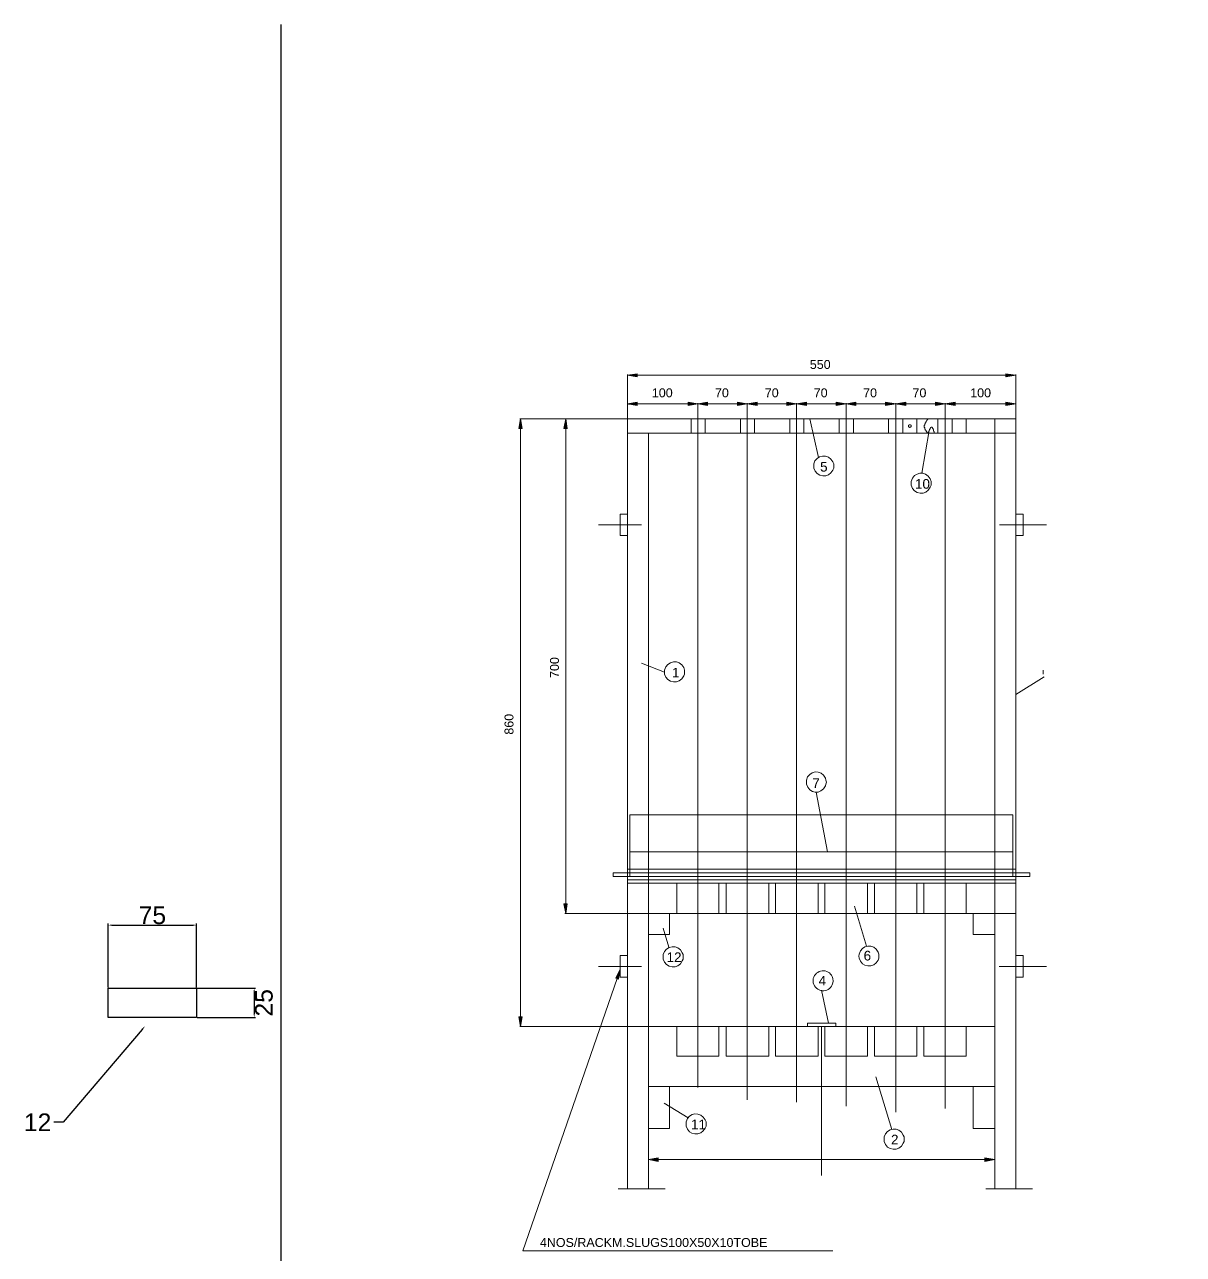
# Model space of a CAD drawing. Header units: millimetres. Extents: x -3009 to 55097, y -2803 to 5841.
# Drawn here: x 6428 to 7411, y 2276 to 3320 of the extents above; entities that cross this region are included whole.
import ezdxf
from ezdxf import colors
from ezdxf.entities.mleader import LeaderData, LeaderLine
from ezdxf.math import Vec2, Vec3

# ---------------------------------------------------------------- set-up
doc = ezdxf.new("R2010")
doc.units = ezdxf.units.MM
for name, color, linetype in [('DIM', 10, 'Continuous'), ('PDF2_Geometry', 7, 'Continuous'), ('PDF2_Solid Fills', 7, 'Continuous'), ('PDF2_Text', 7, 'Continuous')]:
    doc.layers.add(name, color=color, linetype=linetype)
doc.styles.add('PDF F1', font='arial.ttf')
doc.styles.get("Standard").update_dxf_attribs({"font": 'arial.ttf', "height": 15})
doc.dimstyles.new('DIM', dxfattribs={"dimtxt": 15, "dimasz": 3, "dimexe": 1.25, "dimexo": 0.625, "dimtad": 2, "dimtoh": 1, "dimdec": 0, "dimtxsty": 'Standard', "dimcen": 2.5, "dimclrd": 1, "dimclre": 4, "dimclrt": 1, "dimadec": 0, "dimazin": 0, "dimtfac": 1, "dimtdec": 0, "dimtmove": 0, "dimatfit": 3, "dimfxl": 1, "dimtfillclr": 4, "dimarcsym": 0})

# ---------------------------------------------------------------- blocks, each defined once
blk = doc.blocks.new('*D29')
at = {"layer": 'Defpoints', "color": 0, "transparency": 16777216}
for p in [(6573.634074821275, 2555.776317361813), (6498.634074821275, 2502.329379414601), (6573.634074821275, 2502.329379414601)]:
    blk.add_point(p, dxfattribs=at)
at = {"layer": 'DIM', "color": 4, "lineweight": -2, "transparency": 16777216}
for p, q in [((6498.634074821275, 2502.954379414601), (6498.634074821275, 2557.026317361813)), ((6573.634074821275, 2502.954379414601), (6573.634074821275, 2557.026317361813))]:
    blk.add_line(p, q, dxfattribs=at)
at = {"layer": 'DIM', "color": 1, "lineweight": -2, "transparency": 16777216}
blk.add_line((6501.634074821275, 2555.776317361813), (6570.634074821275, 2555.776317361813), dxfattribs=at)
at = {"layer": 'DIM', "color": 1, "transparency": 16777216}
for points in [[(6501.634074821275, 2556.276317361813), (6501.634074821275, 2555.276317361813), (6498.634074821275, 2555.776317361813)], [(6570.634074821275, 2556.276317361813), (6570.634074821275, 2555.276317361813), (6573.634074821275, 2555.776317361813)]]:
    blk.add_solid(points, dxfattribs=at)
at = {"layer": 'DIM', "color": 1, "transparency": 16777216, "insert": (6536.134074821275, 2564.029216406834), "char_height": 15, "attachment_point": 5}
blk.add_mtext('75', dxfattribs=at)
blk = doc.blocks.new('*D30')
at = {"layer": 'Defpoints', "color": 0, "transparency": 16777216}
for p in [(6573.634074821279, 2502.329379414602), (6573.634074821279, 2477.329379414602), (6622.528530683525, 2477.329379414602)]:
    blk.add_point(p, dxfattribs=at)
at = {"layer": 'DIM', "color": 4, "lineweight": -2, "transparency": 16777216}
for p, q in [((6574.259074821279, 2502.329379414602), (6623.778530683525, 2502.329379414602)), ((6574.259074821279, 2477.329379414602), (6623.778530683525, 2477.329379414602))]:
    blk.add_line(p, q, dxfattribs=at)
at = {"layer": 'DIM', "color": 1, "lineweight": -2, "transparency": 16777216}
blk.add_line((6622.528530683525, 2499.329379414602), (6622.528530683525, 2480.329379414602), dxfattribs=at)
at = {"layer": 'DIM', "color": 1, "transparency": 16777216}
for points in [[(6622.028530683525, 2499.329379414602), (6623.028530683525, 2499.329379414602), (6622.528530683525, 2502.329379414602)], [(6622.028530683525, 2480.329379414602), (6623.028530683525, 2480.329379414602), (6622.528530683525, 2477.329379414602)]]:
    blk.add_solid(points, dxfattribs=at)
at = {"layer": 'DIM', "color": 1, "transparency": 16777216, "insert": (6630.812125499349, 2489.8293794146), "char_height": 15, "attachment_point": 5, "rotation": 90}
blk.add_mtext('25', dxfattribs=at)

msp = doc.modelspace()

# ---------------------------------------------------------------- hatches: boundary and pattern name
at = {"layer": 'PDF2_Solid Fills', "transparency": 33554559}
for points in [[(6946.804908808146, 3023.826021700141), (6943.899472268458, 3023.410988613992), (6943.069349025187, 3022.99591920996), (6939.333786648087, 3022.622353399864), (6939.333786648087, 3022.497834991264), (6940.994033134615, 3022.16577780775), (6943.484400270288, 3021.750744721601), (6947.219960053248, 3021.335672723428), (6947.635032051418, 3020.920603319388), (6947.635032051418, 3023.826021700141)], [(7264.742085037593, 3023.410988613992), (7261.421597252804, 3023.826021700141), (7260.591492168489, 3023.826021700141), (7260.591492168489, 3020.920603319388), (7266.817400928165, 3022.16577780775), (7268.477647414707, 3022.580847211782), (7265.157157035777, 3022.99591920996)], [(6940.163909891358, 2997.677173261029), (6943.899472268458, 2997.677173261029), (6945.97478815903, 2997.262103856989), (6947.635032051418, 2996.847031858812), (6947.635032051418, 2999.752450239564), (6946.804908808146, 2999.752450239564), (6945.559716160846, 2999.337419747557), (6943.069349025187, 2998.922347749387), (6940.163909891358, 2998.50727575121)], [(6993.706859081998, 2999.337419747557), (6991.631561350383, 2999.752450239564), (6990.801438107112, 2999.752450239564), (6990.801438107112, 2996.847031858812), (6993.706859081998, 2997.262103856989), (6996.197226217657, 2997.677173261029), (6999.517734755529, 2998.092206347177), (6996.6122956217, 2998.50727575121), (6996.197226217657, 2998.922347749387)], [(7003.668348377731, 2997.677173261029), (7007.403887407607, 2996.930048178157), (7007.403887407607, 2999.752450239564), (7006.98883616252, 2999.752450239564), (7006.573766758476, 2999.337419747557), (7003.253276379561, 2998.922347749387), (7001.177978647931, 2998.50727575121), (6999.932786000631, 2998.092206347177)], [(7032.722651515491, 2996.847031858812), (7035.21302124529, 2997.262103856989), (7036.873265137678, 2997.677173261029), (7041.023896918821, 2998.054477052745), (7041.023896918821, 2998.299735860823), (7040.608824920651, 2998.50727575121), (7037.288337135848, 2998.922347749387), (7034.797970000189, 2999.337419747557), (7033.552774758762, 2999.752450239564), (7032.722651515491, 2999.752450239564)], [(7048.910049570899, 2999.752450239564), (7048.494998325797, 2999.337419747557), (7046.004631190139, 2998.922347749387), (7041.854020162093, 2998.50727575121), (7041.023896918821, 2998.092206347177), (7044.344387297751, 2997.677173261029), (7047.249805678512, 2997.262103856989), (7048.910049570899, 2996.847031858812), (7049.740193567253, 2996.847031858812), (7049.740193567253, 2999.752450239564)], [(7077.549324810796, 2999.337419747557), (7075.474008920224, 2999.752450239564), (7074.643867518011, 2999.752450239564), (7074.643867518011, 2996.847031858812), (7075.889060165311, 2996.847031858812), (7077.134252812612, 2997.262103856989), (7080.454743191542, 2997.677173261029), (7082.530059082113, 2998.092206347177), (7080.869815189726, 2998.50727575121), (7080.039671193372, 2998.922347749387)], [(7090.001142330162, 2997.262103856989), (7091.661425134575, 2996.847031858812), (7091.661425134575, 2999.752450239564), (7090.831283732361, 2999.752450239564), (7090.416211734177, 2999.337419747557), (7087.095723949402, 2998.922347749387), (7085.02040805883, 2998.50727575121), (7083.775233570472, 2998.092206347177), (7087.925865351601, 2997.677173261029)], [(7118.640414975904, 2999.337419747557), (7117.395240487545, 2999.752450239564), (7116.980171083516, 2999.752450239564), (7116.980171083516, 2996.916211750206), (7119.055486974074, 2997.262103856989), (7120.715730866475, 2997.677173261029), (7125.281395733764, 2998.092206347177), (7124.451293243575, 2998.50727575121), (7121.13076395262, 2998.922347749387)], [(7128.601886112694, 2997.677173261029), (7133.582620384012, 2996.847031858812), (7133.582620384012, 2999.752450239564), (7132.752517893823, 2999.752450239564), (7130.677202003251, 2999.337419747557), (7128.18681411451, 2998.922347749387), (7127.771781028365, 2998.50727575121), (7125.696465137793, 2998.092206347177)], [(7166.787557897042, 2998.50727575121), (7159.316435736982, 2999.752450239564), (7158.486333246794, 2999.752450239564), (7158.486333246794, 2996.847031858812), (7161.391751627554, 2997.262103856989), (7163.882139516296, 2997.677173261029), (7167.202627301085, 2998.092206347177)], [(7168.0327323854, 2997.677173261029), (7170.523117680015, 2997.677173261029), (7175.503851951333, 2996.847031858812), (7175.503851951333, 2999.752450239564), (7174.673749461144, 2999.752450239564), (7174.258680057115, 2999.337419747557), (7172.183364166543, 2998.922347749387), (7168.0327323854, 2998.50727575121)], [(7200.40756481413, 2996.847031858812), (7203.312985789002, 2997.262103856989), (7205.803371083617, 2997.677173261029), (7209.123861462547, 2998.046094345951), (7209.123861462547, 2998.151498111503), (7206.633473573806, 2998.50727575121), (7205.803371083617, 2998.922347749387), (7203.312985789002, 2999.337419747557), (7201.652739302473, 2999.752450239564), (7200.40756481413, 2999.752450239564)], [(7215.764842220393, 2997.262103856989), (7217.425086112795, 2996.847031858812), (7217.425086112795, 2999.752450239564), (7217.010014114625, 2999.752450239564), (7216.179911624436, 2999.337419747557), (7213.274454331651, 2998.922347749387), (7211.199138441094, 2998.50727575121), (7209.953963952721, 2998.092206347177), (7213.689526329836, 2997.677173261029)], [(7260.591492168489, 2996.847031858812), (7263.081841145206, 2997.262103856989), (7264.742085037593, 2997.677173261029), (7268.892716818737, 2998.05447533774), (7268.892716818737, 2998.299741697723), (7268.477647414707, 2998.50727575121), (7265.157157035777, 2998.922347749387), (7262.666808059061, 2999.337419747557), (7261.421597252804, 2999.752450239564), (7260.591492168489, 2999.752450239564)], [(6850.095545779419, 2978.169266667741), (6849.680484157783, 2978.169266667741), (6849.680484157783, 2980.659615644454), (6849.265422536148, 2980.659615644454), (6849.265422536148, 2983.565072937236), (6848.850360914526, 2983.565072937236), (6848.850360914526, 2984.810247425594), (6848.435299292891, 2984.810247425594), (6848.020240265396, 2982.319859536852), (6847.60517864376, 2979.829510560139), (6847.190117022124, 2977.754194669567), (6847.190117022124, 2976.924092179386), (6850.095545779419, 2976.924092179386)], [(6887.451083943975, 2981.904826450704), (6887.451083943975, 2983.980103429247), (6887.036032698874, 2983.980103429247), (6886.620963294845, 2983.150000939069), (6886.205912049758, 2981.489757046664), (6885.790840051573, 2978.999369157922), (6885.790840051573, 2976.924092179386), (6888.696279185417, 2976.924092179386), (6888.696279185417, 2977.754194669567), (6888.281207187232, 2977.754194669567), (6888.281207187232, 2979.414441156099), (6887.866155942145, 2979.414441156099), (6887.866155942145, 2981.904826450704)], [(6887.866155942145, 2571.408869685103), (6888.281207187232, 2572.654083085483), (6888.281207187232, 2574.31428806586), (6885.375788806487, 2574.31428806586), (6885.790840051573, 2573.899216067683), (6885.790840051573, 2571.823941683273), (6886.205912049758, 2571.823941683273), (6886.205912049758, 2569.333592706556), (6886.620963294845, 2569.333592706556), (6886.620963294845, 2566.84316590579), (6887.036032698874, 2566.84316590579), (6887.036032698874, 2566.013102327634), (6887.451083943975, 2568.503451304347)], [(6849.680484157783, 2475.529658435124), (6850.03624951496, 2478.020004817699), (6847.190117022124, 2478.020004817699), (6847.190117022124, 2477.604932819526), (6847.60517864376, 2477.604932819526), (6847.60517864376, 2475.114586436946), (6848.020240265396, 2475.114586436946), (6848.020240265396, 2472.62423746023), (6848.435299292891, 2472.62423746023), (6848.435299292891, 2470.133810659463), (6848.850360914526, 2470.133810659463), (6848.850360914526, 2469.30374967544), (6849.265422536148, 2473.03923163435)], [(6962.992306863569, 2355.576795306373), (6965.897725244315, 2355.161803726391), (6965.897725244315, 2358.067222107147), (6965.067604595184, 2358.067222107147), (6962.577237459525, 2357.652150108977), (6960.086867729726, 2357.2370781108), (6959.671816484639, 2356.82200870676), (6958.011572592251, 2356.40693670859)], [(7242.743832061737, 2355.161803726391), (7245.234217356337, 2355.576795306373), (7246.479391844696, 2355.991864710413), (7251.045056711984, 2356.372346690823), (7251.045056711984, 2356.614481787601), (7250.630023625839, 2356.82200870676), (7246.894463842866, 2357.2370781108), (7244.819147952308, 2357.652150108977), (7243.573973463936, 2358.067222107147), (7242.743832061737, 2358.067222107147)]]:
    msp.add_hatch(color=256, dxfattribs=at).paths.add_polyline_path(points)
h = msp.add_hatch(color=256, dxfattribs=at)
h.paths.add_polyline_path([(6933.107859729455, 2517.450890002445), (6933.315375622042, 2517.865881582435), (6933.107859729455, 2517.865881582435)])
h.paths.add_polyline_path([(6929.787369350524, 2511.224903418712), (6929.372318105437, 2511.017412816112), (6929.372318105437, 2510.706141244984), (6930.617492593796, 2510.394839840552), (6931.447615837067, 2509.979767842378), (6931.862685241111, 2509.564698438342), (6931.862685241111, 2510.394839840552), (6932.277736486198, 2512.470116819095), (6932.692808484368, 2514.960463201678), (6933.107859729455, 2517.035820598412), (6932.692808484368, 2517.035820598412), (6932.277736486198, 2516.205676602058)])

# ---------------------------------------------------------------- linework, layer by layer
for p, q in [((6645.188487547333, 3320.353647737469), (6645.188487547333, 1164.927125965118)), ((6498.634074821275, 2502.329379414601), (6573.634074821275, 2502.329379414601)), ((6498.634074821275, 2477.329379414601), (6498.634074821275, 2502.329379414601)), ((6573.634074821275, 2502.329379414601), (6573.634074821275, 2477.329379414601)), ((6573.634074821275, 2477.329379414601), (6498.634074821275, 2477.329379414601))]:
    msp.add_line(p, q)
at = {"layer": 'PDF2_Geometry', "lineweight": 13}
for points in [[(6947.635032051418, 3023.826021700141), (6947.635032051418, 3021.335672723428), (6939.333786648087, 3022.580847211782)], [(7260.591492168489, 3023.826021700141), (7260.591492168489, 3021.335672723428), (7268.892716818737, 3022.580847211782)], [(6947.635032051418, 2999.752450239568), (6947.635032051418, 2996.847031858815), (6939.333786648087, 2998.50727575121)], [(6990.801438107112, 2999.752450239568), (6990.801438107112, 2996.847031858815), (6999.102662757359, 2998.50727575121)], [(7007.403887407607, 2999.752450239568), (7007.403887407607, 2996.847031858815), (6999.102662757359, 2998.50727575121)], [(7032.722651515491, 2999.752450239568), (7032.722651515491, 2996.847031858815), (7041.023896918821, 2998.50727575121)], [(7049.325121569069, 2999.752450239568), (7049.325121569069, 2996.847031858815), (7041.023896918821, 2998.50727575121)], [(7074.643867518011, 2999.752450239568), (7074.643867518011, 2996.847031858815), (7082.945131080283, 2998.50727575121)], [(7091.246355730531, 2999.752450239568), (7091.246355730531, 2996.847031858815), (7082.945131080283, 2998.50727575121)], [(7116.565099085332, 2999.752450239568), (7116.565099085332, 2996.847031858815), (7124.866323735579, 2998.50727575121)], [(7133.167587297867, 2999.752450239568), (7133.167587297867, 2996.847031858815), (7124.866323735579, 2998.50727575121)], [(7158.486333246794, 2999.752450239568), (7158.486333246794, 2996.847031858815), (7167.202627301085, 2998.50727575121)], [(7175.503851951333, 2999.752450239568), (7175.503851951333, 2996.847031858815), (7167.202627301085, 2998.50727575121)], [(7200.822597900275, 2999.752450239568), (7200.822597900275, 2996.847031858815), (7209.123861462547, 2998.50727575121)], [(7217.425086112795, 2999.752450239568), (7217.425086112795, 2996.847031858815), (7209.123861462547, 2998.50727575121)], [(7260.591492168489, 2999.752450239568), (7260.591492168489, 2996.847031858815), (7268.892716818737, 2998.50727575121)], [(6847.190117022124, 2977.339125265531), (6850.095545779419, 2977.339125265531), (6848.435299292891, 2985.640349915782)], [(6885.375788806487, 2977.339125265531), (6888.281207187232, 2977.339125265531), (6887.036032698874, 2985.640349915782)], [(7180.069542939003, 2979.41441419466), (7180.069542939003, 2980.244537437924), (7179.654481317368, 2980.659599059556), (7178.824358074096, 2980.659599059556), (7178.409296452461, 2980.659599059556), (7177.994234830825, 2980.244537437924), (7177.994234830825, 2979.41441419466), (7177.994234830825, 2978.999352573024), (7178.409296452461, 2978.584290951389), (7178.824358074096, 2978.16922932976), (7179.654481317368, 2978.584290951389), (7180.069542939003, 2978.999352573024)], [(7268.892716818737, 2597.142723950099), (6939.333786648087, 2597.142723950099), (6927.297002214866, 2597.142723950099), (6927.297002214866, 2600.048144924989), (6939.333786648087, 2600.048144924989), (7268.892716818737, 2600.048144924989), (7280.929503846084, 2600.048144924989), (7280.929503846084, 2597.142723950099)], [(6885.375788806487, 2573.899216067683), (6888.281207187232, 2573.899216067683), (6887.036032698874, 2565.598032923594)], [(6929.372318105437, 2510.809911838729), (6933.107859729455, 2518.280953580605), (6931.862685241111, 2509.979767842378)], [(6847.190117022124, 2478.020004817703), (6850.095545779419, 2478.020004817703), (6848.435299292891, 2469.718741255423)], [(6965.482673999228, 2358.067222107147), (6965.482673999228, 2355.161803726394), (6957.18144934898, 2356.82200870676)], [(7242.743832061737, 2358.067222107147), (7242.743832061737, 2355.161803726394), (7251.045056711984, 2356.82200870676)]]:
    msp.add_lwpolyline(points, close=True, dxfattribs=at)
for points in [[(6939.333786648087, 2986.055419319822), (6939.333786648087, 3023.410988613992)], [(6947.635032051418, 3022.580847211782), (7260.591492168489, 3022.580847211782)], [(7268.892716818737, 2986.055419319822), (7268.892716818737, 3023.410988613992)], [(6939.333786648087, 2984.395175427424), (6939.333786648087, 2998.922347749387)], [(6947.635032051418, 2998.50727575121), (6990.801438107112, 2998.50727575121)], [(6999.102662757359, 2984.395175427424), (6999.102662757359, 2998.922347749387), (6999.102662757359, 2984.810247425594)], [(7007.403887407607, 2998.50727575121), (7032.722651515491, 2998.50727575121)], [(7041.023896918821, 2985.225316829634), (7041.023896918821, 2998.922347749387), (7041.023896918821, 2984.810247425594)], [(7049.325121569069, 2998.50727575121), (7074.643867518011, 2998.50727575121)], [(7082.945131080283, 2985.225316829634), (7082.945131080283, 2998.922347749387), (7082.945131080283, 2985.640349915782), (7082.945131080283, 2973.603562888427), (7082.945131080283, 2565.598032923594), (7082.945131080283, 2405.384221031949)], [(7091.246355730531, 2998.50727575121), (7116.565099085332, 2998.50727575121)], [(7124.866323735579, 2986.055419319822), (7124.866323735579, 2998.922347749387), (7124.866323735579, 2985.640349915782), (7124.866323735579, 2973.603562888427), (7124.866323735579, 2565.598032923594), (7124.866323735579, 2402.063730653019)], [(7133.167587297867, 2998.50727575121), (7158.486333246794, 2998.50727575121)], [(7167.202627301085, 2987.715665806347), (7167.202627301085, 2998.922347749387), (7167.202627301085, 2986.055419319822)], [(7175.503851951333, 2998.50727575121), (7200.822597900275, 2998.50727575121)], [(7209.123861462547, 2976.924092179386), (7209.123861462547, 2998.922347749387), (7209.123861462547, 2987.300632720202)], [(7217.425086112795, 2998.50727575121), (7260.591492168489, 2998.50727575121)], [(7268.892716818737, 2976.924092179386), (7268.892716818737, 2998.922347749387)], [(6848.020240265396, 2985.640349915782), (6938.918735402985, 2985.640349915782), (6886.205912049758, 2985.640349915782)], [(6848.435299292891, 2977.339125265531), (6848.435299292891, 2478.020004817703)], [(6887.036032698874, 2573.899216067683), (6887.036032698874, 2977.339125265531)], [(6931.447615837067, 2331.918295843978), (6939.333786648087, 2331.918295843978), (6939.333786648087, 2469.718741255423), (6939.333786648087, 2973.603562888427), (6939.333786648087, 2565.598032923594), (7268.892716818737, 2565.598032923594), (7268.892716818737, 2985.640349915782), (7268.892716818737, 2469.718741255423), (7268.892716818737, 2331.918295843978)], [(7268.892716818737, 2973.603562888427), (6939.333786648087, 2973.603562888427), (6939.333786648087, 2985.640349915782)], [(7268.892716818737, 2985.640349915782), (6939.333786648087, 2985.640349915782), (7268.892716818737, 2985.640349915782)], [(7283.004819736656, 2331.918295843978), (7251.045056711984, 2331.918295843978), (7251.045056711984, 2469.718741255423), (6957.18144934898, 2469.718741255423), (7251.045056711984, 2469.718741255423), (7251.045056711984, 2565.598032923594), (7251.045056711984, 2973.603562888427), (7251.045056711984, 2985.640349915782)], [(6993.291807836911, 2985.640349915782), (6993.291807836911, 2973.603562888427)], [(6999.102662757359, 2985.640349915782), (6999.102662757359, 2973.603562888427), (6999.102662757359, 2565.598032923594), (6999.102662757359, 2417.836038551312)], [(7005.328592270118, 2985.640349915782), (7005.328592270118, 2973.603562888427)], [(7035.21302124529, 2985.640349915782), (7035.21302124529, 2973.603562888427)], [(7041.023896918821, 2985.640349915782), (7041.023896918821, 2973.603562888427), (7041.023896918821, 2565.598032923594), (7041.023896918821, 2407.459498010492)], [(7047.249805678512, 2985.640349915782), (7047.249805678512, 2973.603562888427)], [(7077.134252812612, 2985.640349915782), (7077.134252812612, 2973.603562888427)], [(7089.171039839974, 2985.640349915782), (7089.171039839974, 2973.603562888427)], [(7094.151774111291, 2985.640349915782), (7101.622896271365, 2952.850481806781)], [(7119.055486974074, 2985.640349915782), (7119.055486974074, 2973.603562888427)], [(7131.092271407295, 2985.640349915782), (7131.092271407295, 2973.603562888427)], [(7160.97667962937, 2985.640349915782), (7160.97667962937, 2973.603562888427)], [(7167.202627301085, 2985.640349915782), (7167.202627301085, 2973.603562888427), (7167.202627301085, 2565.598032923594), (7167.202627301085, 2397.082957469669)], [(7173.013466656732, 2985.640349915782), (7173.013466656732, 2973.603562888427)], [(7185.050290001978, 2985.640349915782), (7185.050290001978, 2973.603562888427)], [(7194.18159163004, 2985.640401852532), (7194.18159163004, 2985.225340230896), (7193.766530008405, 2984.81027860926), (7193.766530008405, 2984.395216987632), (7193.351468386769, 2984.395216987632), (7193.351468386769, 2983.980155366), (7192.936406765133, 2983.565093744364), (7192.936406765133, 2983.150032122729), (7192.521345143497, 2983.150032122729), (7192.521345143497, 2982.734970501093), (7192.521345143497, 2982.319908879464), (7192.106283521862, 2982.319908879464), (7192.106283521862, 2981.904847257832), (7192.106283521862, 2981.489785636197), (7191.691221900241, 2981.489785636197), (7191.691221900241, 2981.074724014568), (7191.691221900241, 2980.659662392933), (7191.691221900241, 2980.244600771301), (7191.276160278605, 2980.244600771301), (7191.276160278605, 2979.414477528037), (7191.276160278605, 2978.999415906401), (7191.276160278605, 2978.584354284765), (7191.276160278605, 2978.169292663137), (7191.691221900241, 2978.169292663137), (7191.691221900241, 2977.754231041505), (7191.691221900241, 2977.339169419869), (7191.691221900241, 2976.924107798233), (7192.106283521862, 2976.924107798233), (7192.106283521862, 2976.509046176605), (7192.106283521862, 2976.093984554973), (7192.521345143497, 2976.093984554973), (7192.521345143497, 2975.678922933337), (7192.936406765133, 2975.678922933337), (7192.936406765133, 2975.263861311709), (7192.936406765133, 2974.848799690073), (7193.351468386769, 2974.848799690073)], [(7195.426848272764, 2975.678939822243), (7195.426848272764, 2976.094001443875), (7195.8419098944, 2976.094001443875), (7195.8419098944, 2976.509063065503), (7195.8419098944, 2976.924124687139), (7196.256971516035, 2976.924124687139), (7196.256971516035, 2977.339186308775), (7196.256971516035, 2977.754247930403), (7196.672033137671, 2977.754247930403), (7196.672033137671, 2978.169309552035), (7197.087094759292, 2978.169309552035), (7197.087094759292, 2978.584371173671), (7197.502156380928, 2978.584371173671), (7197.917218002563, 2978.584371173671), (7197.917218002563, 2978.169309552035), (7198.332279624199, 2978.169309552035), (7198.332279624199, 2977.754247930403), (7198.332279624199, 2977.339186308775), (7198.747341245835, 2977.339186308775), (7198.747341245835, 2976.924124687139), (7198.747341245835, 2976.509063065503), (7199.162402867471, 2976.509063065503), (7199.162402867471, 2976.094001443875), (7199.162402867471, 2975.678939822243), (7199.162402867471, 2975.263878200607), (7199.577464489092, 2974.848816578971), (7199.577464489092, 2974.433754957336), (7199.577464489092, 2974.018693335707), (7199.577464489092, 2973.603631714075), (7199.992526110727, 2973.603631714075)], [(7202.897913790846, 2985.640349915782), (7202.897913790846, 2973.603562888427)], [(7209.123861462547, 2985.640349915782), (7209.123861462547, 2973.603562888427), (7209.123861462547, 2565.598032923594), (7209.123861462547, 2399.988453674476)], [(7214.934698224053, 2985.640349915782), (7214.934698224053, 2973.603562888427)], [(7226.971485251415, 2985.640349915782), (7226.971485251415, 2973.603562888427)], [(6957.18144934898, 2973.603562888427), (6957.18144934898, 2565.598032923594), (6957.18144934898, 2331.918295843978)], [(7195.426830542798, 2975.678878778992), (7189.200882871082, 2939.568522885209)], [(7193.351502164573, 2974.848816578971), (7193.351502164573, 2974.433754957336), (7193.351502164573, 2974.018693335707), (7193.766563786208, 2974.018693335707), (7193.766563786208, 2973.603631714075), (7194.181625407844, 2973.603631714075), (7194.596687029465, 2973.603631714075), (7194.596687029465, 2974.018693335707), (7194.596687029465, 2974.433754957336), (7195.011748651101, 2974.433754957336), (7195.011748651101, 2974.848816578971)], [(7195.011786651128, 2974.848816578971), (7195.011786651128, 2974.848816578971)], [(7097.472257011817, 2947.454665106696), (7097.472257011817, 2945.794418620171), (7097.472257011817, 2943.719110512004)], [(7113.659660255493, 2942.058864025472), (7114.489783498764, 2943.719110512004), (7114.489783498764, 2945.794418620171), (7114.489783498764, 2947.454665106696), (7113.659660255493, 2949.114911593228)], [(7196.256939849351, 2927.531681934968), (7197.087063092607, 2929.1919284215), (7197.087063092607, 2930.852174908032), (7197.087063092607, 2932.512421394564), (7196.256939849351, 2934.587729502731)], [(7180.069536605661, 2932.512421394564), (7180.069536605661, 2930.852174908032), (7180.069536605661, 2929.1919284215)], [(6939.333786648087, 2886.440645692735), (6933.107859729455, 2886.440645692735), (6933.107859729455, 2904.703341479773), (6939.333786648087, 2904.703341479773)], [(7268.892716818737, 2886.440645692735), (7275.118625578412, 2886.440645692735), (7275.118625578412, 2904.703341479773), (7268.892716818737, 2904.703341479773)], [(6914.845166536557, 2895.572014339337), (6933.107859729455, 2895.572014339337), (6951.370573675435, 2895.572014339337)], [(7295.041604169877, 2895.572014339337), (7275.118625578412, 2895.572014339337), (7255.195688493113, 2895.572014339337)], [(6970.878480268715, 2770.638455851295), (6951.370573675435, 2778.109539099336)], [(6970.878494080476, 2772.298715666548), (6970.878494080476, 2770.638469180016), (6970.878494080476, 2768.978222693484)], [(6987.065897324152, 2767.317976206952), (6987.896020567423, 2768.978222693484), (6987.896020567423, 2770.638469180016), (6987.896020567423, 2772.298715666548), (6987.065897324152, 2774.374023774708)], [(7292.136206113239, 2772.298715666548), (7292.136206113239, 2770.638469180016), (7292.136206113239, 2768.978222693484)], [(7268.892716818737, 2751.54561866205), (7292.966288279305, 2766.48786298218)], [(7091.246322131759, 2678.909745243516), (7091.246322131759, 2677.249498756984), (7091.246322131759, 2675.589252270456)], [(7107.433725375435, 2673.929005783924), (7107.84878699707, 2675.589252270456), (7108.263848618706, 2677.249498756984), (7107.84878699707, 2678.909745243516), (7107.433725375435, 2680.569991730048)], [(7109.093976925258, 2617.895805031741), (7099.547580380779, 2668.533294335466)], [(6941.409105132785, 2597.142723950099), (6941.409105132785, 2649.44042082833), (7266.402331524136, 2649.44042082833), (7266.402331524136, 2640.724163091931), (7266.402331524136, 2597.142723950099)], [(6941.409105132785, 2617.895805031741), (7266.402331524136, 2617.895805031741)], [(6939.333786648087, 2603.368632709782), (7268.892716818737, 2603.368632709782)], [(6939.333786648087, 2594.237227745285), (7268.892716818737, 2594.237227745285)], [(6939.333786648087, 2591.331809364532), (7268.892716818737, 2591.331809364532)], [(6981.255020809549, 2591.331809364532), (6981.255020809549, 2565.598032923594)], [(7016.950307299296, 2591.331809364532), (7016.950307299296, 2565.598032923594)], [(7023.176234217928, 2565.598032923594), (7023.176234217928, 2591.331809364532)], [(7059.286590111718, 2565.598032923594), (7059.286590111718, 2591.331809364532)], [(7065.09746837939, 2565.598032923594), (7065.09746837939, 2591.331809364532)], [(7101.20782427318, 2565.598032923594), (7101.20782427318, 2591.331809364532)], [(7107.018699946726, 2565.598032923594), (7107.018699946726, 2591.331809364532)], [(7143.129058434657, 2565.598032923594), (7143.129058434657, 2591.331809364532)], [(7148.939895196163, 2565.598032923594), (7148.939895196163, 2591.331809364532)], [(7185.050290001978, 2565.598032923594), (7185.050290001978, 2591.331809364532)], [(7190.861129357625, 2565.598032923594), (7190.861129357625, 2591.331809364532)], [(7226.971485251415, 2565.598032923594), (7226.971485251415, 2591.331809364532)], [(7131.922373897469, 2571.823941683277), (7142.298914438303, 2537.788901680055)], [(6938.918735402985, 2565.598032923594), (6886.205912049758, 2565.598032923594)], [(6975.029093890917, 2565.598032923594), (6975.029093890917, 2547.7503702227), (6957.18144934898, 2547.7503702227)], [(7251.045056711984, 2547.7503702227), (7232.782360924946, 2547.7503702227), (7232.782360924946, 2565.598032923594)], [(6969.633287621429, 2553.14613498604), (6974.614021892747, 2536.958757683704)], [(6939.333786648087, 2511.639972822752), (6933.107859729455, 2511.639972822752), (6933.107859729455, 2529.902707521811), (6939.333786648087, 2529.902707521811)], [(6969.633254326647, 2530.732775876153), (6969.633254326647, 2528.657467767986), (6969.633254326647, 2526.997221281454)], [(6985.820657570337, 2525.336974794929), (6986.650780813594, 2526.997221281454), (6986.650780813594, 2528.657467767986), (6986.650780813594, 2530.732775876153), (6985.820657570337, 2532.393022362685)], [(7136.072964601437, 2531.147909275613), (7135.657902979801, 2529.487662789081), (7136.072964601437, 2527.827416302549)], [(7152.260367845112, 2526.167169816017), (7152.675429466748, 2527.827416302549), (7152.675429466748, 2529.487662789081), (7152.675429466748, 2531.147909275613), (7152.260367845112, 2532.808155762144)], [(7268.892716818737, 2511.639972822752), (7275.118625578412, 2511.639972822752), (7275.118625578412, 2529.902707521811), (7268.892716818737, 2529.902707521811)], [(6951.370573675435, 2520.771380381375), (6933.107859729455, 2520.771380381375), (6914.845166536557, 2520.771380381375)], [(7254.780616494958, 2520.771380381375), (7275.118625578412, 2520.771380381375), (7295.041604169877, 2520.771380381375)], [(6930.617492593796, 2510.394839840552), (6850.510607401055, 2279.205449143523), (7068.00288676015, 2279.205449143523), (7113.659680704572, 2279.205449143523)], [(7109.924120921612, 2472.62423746023), (7104.113242653941, 2500.433371297906)], [(6956.766379944936, 2469.718741255423), (6848.020240265396, 2469.718741255423)], [(7016.950307299296, 2469.718741255423), (7016.950307299296, 2444.400036812651), (6981.255020809549, 2444.400036812651), (6981.255020809549, 2469.718741255423)], [(7023.176234217928, 2469.718741255423), (7023.176234217928, 2444.400036812651), (7059.286590111718, 2444.400036812651), (7059.286590111718, 2469.718741255423)], [(7065.09746837939, 2469.718741255423), (7065.09746837939, 2444.400036812651), (7101.20782427318, 2444.400036812651), (7101.20782427318, 2469.718741255423)], [(7092.076458220719, 2469.718741255423), (7092.076458220719, 2472.62423746023), (7116.150029681288, 2472.62423746023), (7116.150029681288, 2469.718741255423)], [(7104.113242653941, 2469.718741255423), (7104.113242653941, 2377.575089788403), (7104.113242653941, 2343.124977787011)], [(7107.018699946726, 2469.718741255423), (7107.018699946726, 2444.400036812651), (7143.129058434657, 2444.400036812651), (7143.129058434657, 2469.718741255423)], [(7148.939895196163, 2469.718741255423), (7148.939895196163, 2444.400036812651), (7185.050290001978, 2444.400036812651), (7185.050290001978, 2469.718741255423)], [(7190.861129357625, 2469.718741255423), (7190.861129357625, 2444.400036812651), (7226.971485251415, 2444.400036812651), (7226.971485251415, 2469.718741255423)], [(7150.185108596532, 2426.967443515801), (7163.882139516296, 2382.14079356772)], [(6975.029093890917, 2418.666179953521), (6975.029093890917, 2382.970854551742), (6957.18144934898, 2382.970854551742), (6957.18144934898, 2418.666179953521), (7251.045056711984, 2418.666179953521)], [(7232.782360924946, 2418.666179953521), (7232.782360924946, 2382.970854551742), (7251.045056711984, 2382.970854551742)], [(6970.46340827056, 2404.554079629735), (6990.801438107112, 2392.102262110373)], [(6989.141201210092, 2388.781654833223), (6989.141201210092, 2387.121408346691), (6989.141201210092, 2385.046100238531)], [(7005.328604453782, 2383.385853751999), (7006.158727697039, 2385.046100238531), (7006.158727697039, 2387.121408346691), (7006.158727697039, 2388.781654833223), (7005.328604453782, 2390.441901319755)], [(7157.241179082543, 2375.91486278491), (7157.241179082543, 2373.839554676746), (7157.241179082543, 2372.179308190214)], [(7173.428582326218, 2370.519061703679), (7174.258705569489, 2372.179308190214), (7174.258705569489, 2373.839554676746), (7174.258705569489, 2375.91486278491), (7173.428582326218, 2377.575109271445)], [(6957.18144934898, 2353.08644632966), (6957.18144934898, 2353.501518327837)], [(6965.482673999228, 2356.82200870676), (7242.743832061737, 2356.82200870676)], [(7251.045056711984, 2353.08644632966), (7251.045056711984, 2353.501518327837)], [(6939.333786648087, 2331.918295843978), (6971.293531513817, 2331.918295843978)], [(7251.045056711984, 2331.918295843978), (7243.573973463936, 2331.918295843978)]]:
    msp.add_lwpolyline(points, dxfattribs=at)
msp.add_lwpolyline([(7113.244615522766, 2504.999044001641), (7113.659677144402, 2506.659290488173), (7114.074738766023, 2508.319536974701), (7113.659677144402, 2510.394845082868), (7113.244615522766, 2512.0550915694, 0.711946041831426), (7097.057212279076, 2510.394845082868), (7097.057212279076, 2508.319536974701), (7097.057212279076, 2506.659290488173, 0.7119460418315572)], format="xyb", close=True, dxfattribs=at)
for points in [[(7195.011786651128, 2974.848816578971), (7195.011786651128, 2975.263878200607), (7195.011786651128, 2975.263878200607), (7195.426848272764, 2975.678939822243)], [(7113.659660255493, 2949.114911593228), (7110.339167282422, 2956.586020782623), (7099.132503498346, 2955.340835917723), (7097.472257011817, 2947.454665106696)], [(7097.472257011817, 2943.719110512004), (7099.547565119981, 2935.832939700977), (7110.339167282422, 2934.58775483608), (7113.659660255493, 2942.058864025472)], [(7196.256939849351, 2934.587729502731), (7192.521385254644, 2942.058838692119), (7182.144844713825, 2940.813653827219), (7180.069536605661, 2932.512421394564)], [(7180.069536605661, 2929.1919284215), (7182.144844713825, 2920.890695988845), (7192.93644687628, 2920.060572745577), (7196.256939849351, 2927.531681934968)], [(6987.065897324152, 2774.374023774708), (6983.745404351095, 2781.845132964099), (6972.53874056699, 2780.599948099203), (6970.878494080476, 2772.298715666548)], [(6970.878494080476, 2768.978222693484), (6972.953802188626, 2761.092051882457), (6983.33034272946, 2759.431805395932), (6987.065897324152, 2767.317976206952)], [(7107.433725375435, 2680.569991730048), (7104.113232402378, 2688.456162541075), (7092.906568618288, 2687.210977676175), (7091.246322131759, 2678.909745243516)], [(7091.246322131759, 2675.589252270456), (7093.321630239923, 2667.288019837797), (7103.698170780743, 2666.042834972897), (7107.433725375435, 2673.929005783924)], [(6985.820657570337, 2532.393022362685), (6982.500164597266, 2539.864131552076), (6971.708562434811, 2538.618946687173), (6969.633254326647, 2530.732775876153)], [(7152.260367845112, 2532.808155762144), (7148.52481325042, 2540.694326573164), (7137.733211087965, 2539.449141708268), (7136.072964601437, 2531.147909275613)], [(6969.633254326647, 2526.997221281454), (6971.708562434811, 2519.111050470434), (6982.500164597266, 2517.86586560553), (6985.820657570337, 2525.336974794929)], [(7136.072964601437, 2527.827416302549), (7137.733211087965, 2519.526183869893), (7148.52481325042, 2518.696060626626), (7152.260367845112, 2526.167169816017)], [(7005.328604453782, 2390.441901319755), (7001.593049859075, 2397.91301050915), (6991.21650931827, 2397.082887265886), (6989.141201210092, 2388.781654833223)], [(6989.141201210092, 2385.046100238531), (6990.801447696635, 2377.159929427504), (7002.008111480711, 2375.914744562608), (7005.328604453782, 2383.385853751999)], [(7173.428582326218, 2377.575109271445), (7170.108089353162, 2385.046218460837), (7159.316487190707, 2383.801033595937), (7157.241179082543, 2375.91486278491)], [(7157.241179082543, 2372.179308190214), (7159.316487190707, 2363.878075757559), (7170.108089353162, 2363.047952514295), (7173.428582326218, 2370.519061703679)]]:
    msp.add_open_spline(points, degree=3, dxfattribs=at)

# ---------------------------------------------------------------- texts
at = {"layer": 'PDF2_Text', "attachment_point": 4, "style": 'PDF F1'}
for s, insert, char_height in [('550', (7094.135597138622, 3031.734908869523), 7.584311268021587), ('100', (6960.079420690599, 3007.6635810386), 7.584311268021587), ('70', (7013.617921767043, 3007.6635810386), 7.584311268021587), ('70', (7055.941401164702, 3007.6635810386), 7.584311268021587), ('70', (7097.459280002804, 3007.6635810386), 7.584311268021587), ('70', (7139.37610634022, 3007.6635810386), 7.584311268021587), ('70', (7181.299424348821, 3007.6635810386), 7.584311268021587), ('100', (7230.280719482078, 3007.6635810386), 7.584311268021587), ('5', (7102.867897648481, 2944.864526307603), 8.183495684211842), ('10', (7183.390903579333, 2930.34139121991), 8.183495684211842), ('1', (6977.103485293206, 2770.119082708137), 8.183495684211842), ('7', (7096.227287480404, 2676.313695329205), 8.183495684211842), ('12', (6972.537940455339, 2528.547056580184), 8.183495684211842), ('6', (7139.805559416287, 2529.795779669766), 8.183495684211842), ('4', (7101.619491225792, 2508.623378852415), 8.183495684211842), ('11', (6993.289913202883, 2386.593946869212), 8.183495684211842), ('2', (7163.052972786041, 2373.725396264119), 8.183495684211842), ('4NOS/RACKM.SLUGS100X50X10TOBE', (6865.030693559165, 2286.276357744715), 7.584311268021587)]:
    msp.add_mtext(s, dxfattribs=dict(at, insert=insert, char_height=char_height))
at = {"layer": 'PDF2_Text', "char_height": 7.583703267599273, "attachment_point": 4, "rotation": 90, "style": 'PDF F1'}
for s, insert in [('700', (6877.464882751447, 2765.629010144916)), ('860', (6838.861342048738, 2717.484137814863))]:
    msp.add_mtext(s, dxfattribs=dict(at, insert=insert))

# ---------------------------------------------------------------- dimensions: what is measured, and where the dimension line sits
at = {"layer": 'DIM'}
dim = msp.add_linear_dim(base=(6573.634074821275, 2555.776317361813), p1=(6498.634074821275, 2502.329379414601), p2=(6573.634074821275, 2502.329379414601), dimstyle='DIM', dxfattribs=at)
dim.commit()
dim.dimension.update_dxf_attribs({"geometry": '*D29', "text_midpoint": (6536.134074821275, 2564.029216406834)})
dim = msp.add_linear_dim(base=(6622.528530683525, 2477.329379414602), p1=(6573.634074821275, 2502.329379414601), p2=(6573.634074821275, 2477.329379414601), angle=90, dimstyle='DIM', dxfattribs=at)
dim.commit()
dim.dimension.update_dxf_attribs({"geometry": '*D30', "text_midpoint": (6630.812125499349, 2489.8293794146)})

# ---------------------------------------------------------------- leaders
ml = msp.add_multileader_mtext('Standard')
ml.set_content('12', color=256)
ml.set_leader_properties()
ml.build(insert=Vec2(0, 0))
ctx = ml.context
ctx.base_point, ctx.char_height, ctx.plane_origin = Vec3(6428.46928725434, 2388.386188665341), 15, Vec3(6529.966155322229, 2470.15172164986)
ctx.text_align_type = 2
notes = []
notes.append((ctx, [(0, (1, 1, 0), (6460.390842506727, 2388.386188665341), (-1, 0), 8, [(0, [(6529.966155322229, 2470.15172164986)], 0, [])])]))
ctx.mtext.insert, ctx.mtext.alignment, ctx.mtext.flow_direction = Vec3(6450.390842506727, 2395.886188665341), 3, 5
for ctx, leaders in notes:
    for number, flags, end, landing, length, lines in leaders:
        leader = LeaderData()
        leader.index, (leader.has_last_leader_line, leader.has_dogleg_vector, leader.attachment_direction) = number, flags
        leader.last_leader_point, leader.dogleg_vector, leader.dogleg_length = Vec3(end), Vec3(landing), length
        for number, points, colour, breaks in lines:
            line = LeaderLine()
            line.index, line.vertices, line.color, line.breaks = number, Vec3.list(points), colors.encode_raw_color(colour), breaks
            leader.lines.append(line)
        ctx.leaders.append(leader)

doc.saveas('drawing.dxf')
